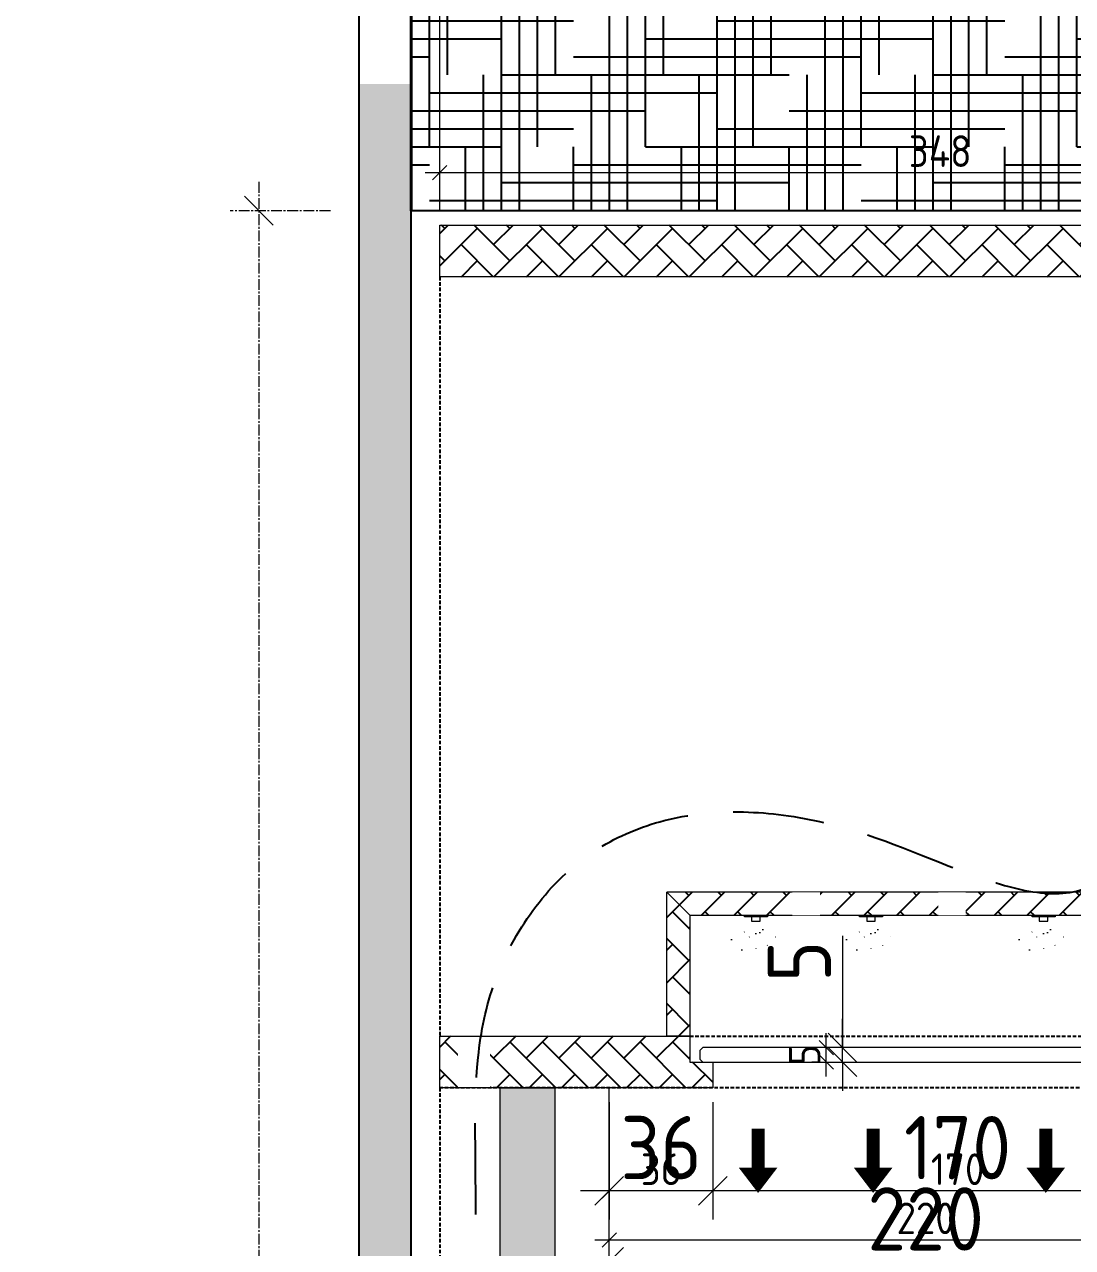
# Model space of a CAD drawing. Header units: millimetres. Extents: x 539949 to 547802, y -525020 to -515511.
# Drawn here: x 545360.7 to 545725.1, y -517524.7 to -517099.5 of the extents above; entities that cross this region are included whole.
import ezdxf

# ---------------------------------------------------------------- set-up
doc = ezdxf.new("R2010")
doc.units = ezdxf.units.MM
doc.header["$LTSCALE"] = 5
doc.header["$MEASUREMENT"] = 0
doc.set_wipeout_variables(frame=1)
doc.header["$PDMODE"] = 35
for name, pattern in [('CENTER2', [1.125, 0.75, -0.125, 0.125, -0.125]), ('DASH2', [0.375, 0.25, -0.125]), ('DOTTED', [1, 0, -1]), ('HIDDEN', [9.525, 6.35, -3.175])]:
    doc.linetypes.add(name, pattern=pattern)
for name, color, linetype, lineweight in [('Acs Light.', 4, 'Continuous', 0), ('LED lights', 1, 'Continuous', 0), ('MDF', 41, 'Continuous', 0)]:
    doc.layers.add(name, color=color, linetype=linetype, lineweight=lineweight)
for name, color, linetype in [('DIM-10', 1, 'Continuous'), ('DIM-5', 1, 'Continuous'), ('EL_LIGHTING', 2, 'Continuous'), ('Electrical', 10, 'Continuous'), ('HATCH', 8, 'Continuous')]:
    doc.layers.add(name, color=color, linetype=linetype)
doc.layers.add('LED 4600K', color=41, linetype='Continuous', true_color=0xebd690)
doc.styles.add('ISOCP', font='isocp.shx')
doc.dimstyles.new('DL - 10', dxfattribs={"dimscale": 10, "dimtxt": 2.2, "dimasz": 1, "dimexe": 1, "dimexo": 1, "dimgap": 0.4, "dimtad": 1, "dimdec": 0, "dimdsep": 46, "dimtxsty": 'ISOCP', "dimblk": 'OBLIQUE', "dimcen": 0.5, "dimdle": 1, "dimclrd": 256, "dimclre": 256, "dimclrt": 2, "dimadec": 0, "dimazin": 2, "dimtfac": 1, "dimtdec": 0, "dimtix": 1, "dimtmove": 1, "dimatfit": 3, "dimldrblk": 'OPEN90', "dimfxl": 1, "dimlwd": 9, "dimlwe": 9, "dimarcsym": 0})
doc.dimstyles.new('DL - 5', dxfattribs={"dimscale": 5, "dimtxt": 2.2, "dimasz": 1, "dimexe": 1, "dimexo": 1, "dimgap": 0.4, "dimtad": 1, "dimdec": 0, "dimdsep": 46, "dimtxsty": 'ISOCP', "dimblk": 'OBLIQUE', "dimcen": 0.5, "dimdle": 1, "dimclrd": 256, "dimclre": 256, "dimclrt": 2, "dimadec": 0, "dimazin": 2, "dimtfac": 1, "dimtdec": 0, "dimtix": 1, "dimtmove": 1, "dimatfit": 3, "dimfxl": 1, "dimlwd": 9, "dimlwe": 9, "dimarcsym": 0})
pattern_1 = [(135, (12648.1695, 313), (-11.3137085, 7e-16), [24, -8]), (225, (12642.5126, 318.657), (-11.3137085, 2e-15), [24, -8])]

# ---------------------------------------------------------------- blocks, each defined once
blk = doc.blocks.new('_OBLIQUE')
at = {"color": 0, "linetype": 'ByBlock', "lineweight": -2}
blk.add_line((-0.5, -0.5), (0.5, 0.5), dxfattribs=at)
blk = doc.blocks.new('*D206')
at = {"layer": 'Defpoints', "color": 0, "transparency": 16777216}
for p in [(545505.11, -517024.15), (545505.11, -517169.23), (545853.11, -517169.23)]:
    blk.add_point(p, dxfattribs=at)
at = {"layer": 'DIM-10', "lineweight": 9, "transparency": 16777216}
for p, q in [((545505.11, -517159.23), (545505.11, -517014.15)), ((545853.11, -517159.23), (545853.11, -517014.15)), ((545863.11, -517024.15), (545495.11, -517024.15))]:
    blk.add_line(p, q, dxfattribs=at)
at = {"layer": 'DIM-10', "lineweight": 9, "transparency": 16777216, "xscale": 10, "yscale": 10, "zscale": 10, "rotation": 180}
blk.add_blockref('_OBLIQUE', (545505.11, -517024.15), dxfattribs=at)
at = {"layer": 'DIM-10', "lineweight": 9, "transparency": 16777216, "xscale": 10, "yscale": 10, "zscale": 10}
blk.add_blockref('_OBLIQUE', (545853.11, -517024.15), dxfattribs=at)
at = {"layer": 'DIM-10', "color": 2, "transparency": 16777216, "insert": (545679.11, -517009.15), "char_height": 22, "attachment_point": 5, "style": 'ISOCP'}
blk.add_mtext('348', dxfattribs=at)
blk = doc.blocks.new('_Open90')
at = {"color": 0, "linetype": 'ByBlock', "lineweight": -2}
for p, q in [((-0.5, 0.5), (0, 0)), ((0, 0), (-1, 0)), ((0, 0), (-0.5, -0.5))]:
    blk.add_line(p, q, dxfattribs=at)
blk = doc.blocks.new('FLECHE')
at = {"layer": 'EL_LIGHTING', "const_width": 5}
blk.add_lwpolyline([(0, 0), (0, -15)], dxfattribs=at)
at = {"layer": 'EL_LIGHTING'}
blk.add_lwpolyline([(0, -15, 15, 0, 0), (0, -24.8, 0, 0, 0)], format="xyseb", dxfattribs=at)
blk = doc.blocks.new('*U198')
at = {"layer": 'EL_LIGHTING', "xscale": 0.9, "yscale": 0.9, "zscale": 0.9, "rotation": 90}
blk.add_blockref('FLECHE', (-11.16, 0), dxfattribs=at)
blk = doc.blocks.new('*U199')
at = {"layer": 'LED 4600K', "color": 0, "linetype": 'ByBlock', "lineweight": -2}
blk.add_blockref('*U198', (0, 0), dxfattribs=at)
blk = doc.blocks.new('*U192')
at = {"layer": 'EL_LIGHTING', "xscale": 0.9, "yscale": 0.9, "zscale": 0.9, "rotation": 90}
blk.add_blockref('FLECHE', (-11.16, 0), dxfattribs=at)
blk = doc.blocks.new('*U193')
at = {"layer": 'LED 4600K', "color": 0, "linetype": 'ByBlock', "lineweight": -2}
blk.add_blockref('*U192', (0, 0), dxfattribs=at)
blk = doc.blocks.new('*U194')
at = {"layer": 'EL_LIGHTING', "xscale": 0.9, "yscale": 0.9, "zscale": 0.9, "rotation": 90}
blk.add_blockref('FLECHE', (-11.16, 0), dxfattribs=at)
blk = doc.blocks.new('*U195')
at = {"layer": 'LED 4600K', "color": 0, "linetype": 'ByBlock', "lineweight": -2}
blk.add_blockref('*U194', (0, 0), dxfattribs=at)
blk = doc.blocks.new('LED')
at = {"layer": 'LED lights', "linetype": 'Continuous', "lineweight": 9}
for p, q in [((-4, 0), (4, 0)), ((-4, -0.5), (-4, 0)), ((4, 0), (4, -0.5)), ((-1.5, -0.5), (-4, -0.5)), ((-1.5, -0.5), (-1.5, -2)), ((1.5, -0.5), (-1.5, -0.5)), ((-1.5, -2), (1.5, -2)), ((1.5, -2), (1.5, -0.5)), ((4, -0.5), (1.5, -0.5))]:
    blk.add_line(p, q, dxfattribs=at)
at = {"layer": 'LED lights', "linetype": 'DOTTED', "lineweight": 5}
for p, q in [((-8.48, -8.39), (-2.43, -4.9)), ((-4.89, -11.98), (-1.4, -5.93)), ((0, -6.31), (0, -13.29)), ((1.4, -5.93), (4.89, -11.98)), ((2.43, -4.9), (8.48, -8.39))]:
    blk.add_line(p, q, dxfattribs=at)
blk = doc.blocks.new('*D270')
at = {"layer": 'Defpoints', "color": 0, "transparency": 16777216}
for p in [(545645.15, -517455.18), (545646.73, -517455.18), (545646.73, -517460.18)]:
    blk.add_point(p, dxfattribs=at)
at = {"layer": 'DIM-10', "lineweight": 9, "transparency": 16777216}
for p, q in [((545645.15, -517416.33), (545645.15, -517455.18)), ((545645.15, -517455.18), (545645.15, -517445.18)), ((545636.73, -517455.18), (545635.15, -517455.18)), ((545645.15, -517460.18), (545645.15, -517455.18)), ((545645.15, -517460.18), (545645.15, -517455.18)), ((545636.73, -517460.18), (545635.15, -517460.18)), ((545645.15, -517460.18), (545645.15, -517470.18))]:
    blk.add_line(p, q, dxfattribs=at)
at = {"layer": 'DIM-10', "lineweight": 9, "transparency": 16777216, "xscale": 10, "yscale": 10, "zscale": 10}
for p, rotation in [((545645.15, -517455.18), 270), ((545645.15, -517460.18), 90)]:
    blk.add_blockref('_OBLIQUE', p, dxfattribs=dict(at, rotation=rotation))
at = {"layer": 'DIM-10', "color": 2, "transparency": 16777216, "insert": (545630.15, -517425.19), "char_height": 22, "attachment_point": 5, "rotation": 90, "style": 'ISOCP'}
blk.add_mtext('5', dxfattribs=at)
blk = doc.blocks.new('*D271')
at = {"layer": 'Defpoints', "color": 0, "transparency": 16777216}
for p in [(545564.06, -517469.18), (545600.06, -517469.18), (545564.06, -517504.95)]:
    blk.add_point(p, dxfattribs=at)
at = {"layer": 'DIM-10', "lineweight": 9, "transparency": 16777216}
for p, q in [((545564.06, -517479.18), (545564.06, -517514.95)), ((545600.06, -517479.18), (545600.06, -517514.95)), ((545610.06, -517504.95), (545554.06, -517504.95))]:
    blk.add_line(p, q, dxfattribs=at)
at = {"layer": 'DIM-10', "lineweight": 9, "transparency": 16777216, "xscale": 10, "yscale": 10, "zscale": 10, "rotation": 180}
blk.add_blockref('_OBLIQUE', (545564.06, -517504.95), dxfattribs=at)
at = {"layer": 'DIM-10', "lineweight": 9, "transparency": 16777216, "xscale": 10, "yscale": 10, "zscale": 10}
blk.add_blockref('_OBLIQUE', (545600.06, -517504.95), dxfattribs=at)
at = {"layer": 'DIM-10', "color": 2, "transparency": 16777216, "insert": (545582.06, -517489.95), "char_height": 22, "attachment_point": 5, "style": 'ISOCP'}
blk.add_mtext('36', dxfattribs=at)
blk = doc.blocks.new('*D272')
at = {"layer": 'Defpoints', "color": 0, "transparency": 16777216}
for p in [(545600.06, -517469.18), (545770.26, -517469.18), (545600.06, -517504.95)]:
    blk.add_point(p, dxfattribs=at)
at = {"layer": 'DIM-10', "lineweight": 9, "transparency": 16777216}
for p, q in [((545600.06, -517479.18), (545600.06, -517514.95)), ((545770.26, -517479.18), (545770.26, -517514.95)), ((545780.26, -517504.95), (545590.06, -517504.95))]:
    blk.add_line(p, q, dxfattribs=at)
at = {"layer": 'DIM-10', "lineweight": 9, "transparency": 16777216, "xscale": 10, "yscale": 10, "zscale": 10, "rotation": 180}
blk.add_blockref('_OBLIQUE', (545600.06, -517504.95), dxfattribs=at)
at = {"layer": 'DIM-10', "lineweight": 9, "transparency": 16777216, "xscale": 10, "yscale": 10, "zscale": 10}
blk.add_blockref('_OBLIQUE', (545770.26, -517504.95), dxfattribs=at)
at = {"layer": 'DIM-10', "color": 2, "transparency": 16777216, "insert": (545685.16, -517489.95), "char_height": 22, "attachment_point": 5, "style": 'ISOCP'}
blk.add_mtext('170', dxfattribs=at)
blk = doc.blocks.new('*D274')
at = {"layer": 'Defpoints', "color": 0, "transparency": 16777216}
for p in [(545564.06, -517527.02), (545784.06, -517529.71), (545784.06, -517569.15)]:
    blk.add_point(p, dxfattribs=at)
at = {"layer": 'DIM-10', "lineweight": 9, "transparency": 16777216}
for p, q in [((545784.06, -517559.15), (545784.06, -517519.71)), ((545554.06, -517529.71), (545794.06, -517529.71)), ((545564.06, -517537.02), (545564.06, -517539.71))]:
    blk.add_line(p, q, dxfattribs=at)
at = {"layer": 'DIM-10', "lineweight": 9, "transparency": 16777216, "xscale": 10, "yscale": 10, "zscale": 10, "rotation": 180}
blk.add_blockref('_OBLIQUE', (545564.06, -517529.71), dxfattribs=at)
at = {"layer": 'DIM-10', "lineweight": 9, "transparency": 16777216, "xscale": 10, "yscale": 10, "zscale": 10}
blk.add_blockref('_OBLIQUE', (545784.06, -517529.71), dxfattribs=at)
at = {"layer": 'DIM-10', "color": 2, "transparency": 16777216, "insert": (545674.06, -517514.71), "char_height": 22, "attachment_point": 5, "style": 'ISOCP'}
blk.add_mtext('220', dxfattribs=at)
blk = doc.blocks.new('*D220')
at = {"layer": 'Defpoints', "color": 0, "transparency": 16777216}
for p in [(545505.11, -517151.03), (545505.11, -517169.23), (545853.11, -517169.23)]:
    blk.add_point(p, dxfattribs=at)
at = {"layer": 'DIM-5', "lineweight": 9, "transparency": 16777216}
for p, q in [((545505.11, -517164.23), (545505.11, -517146.03)), ((545853.11, -517164.23), (545853.11, -517146.03)), ((545858.11, -517151.03), (545500.11, -517151.03))]:
    blk.add_line(p, q, dxfattribs=at)
at = {"layer": 'DIM-5', "lineweight": 9, "transparency": 16777216, "xscale": 5, "yscale": 5, "zscale": 5, "rotation": 180}
blk.add_blockref('_OBLIQUE', (545505.11, -517151.03), dxfattribs=at)
at = {"layer": 'DIM-5', "lineweight": 9, "transparency": 16777216, "xscale": 5, "yscale": 5, "zscale": 5}
blk.add_blockref('_OBLIQUE', (545853.11, -517151.03), dxfattribs=at)
at = {"layer": 'DIM-5', "color": 2, "transparency": 16777216, "insert": (545679.11, -517143.53), "char_height": 11, "attachment_point": 5, "style": 'ISOCP'}
blk.add_mtext('348', dxfattribs=at)
blk = doc.blocks.new('*D229')
at = {"layer": 'Defpoints', "color": 0, "transparency": 16777216}
for p in [(545639.49, -517455.18), (545641.06, -517455.18), (545641.06, -517460.18)]:
    blk.add_point(p, dxfattribs=at)
at = {"layer": 'DIM-5', "lineweight": 9, "transparency": 16777216}
for p, q in [((545639.49, -517465.18), (545639.49, -517450.18)), ((545636.06, -517455.18), (545634.49, -517455.18)), ((545636.06, -517460.18), (545634.49, -517460.18))]:
    blk.add_line(p, q, dxfattribs=at)
at = {"layer": 'DIM-5', "lineweight": 9, "transparency": 16777216, "xscale": 5, "yscale": 5, "zscale": 5}
for p, rotation in [((545639.49, -517455.18), 90), ((545639.49, -517460.18), 270)]:
    blk.add_blockref('_OBLIQUE', p, dxfattribs=dict(at, rotation=rotation))
at = {"layer": 'DIM-5', "color": 2, "transparency": 16777216, "insert": (545631.99, -517457.68), "char_height": 11, "attachment_point": 5, "rotation": 90, "style": 'ISOCP'}
blk.add_mtext('5', dxfattribs=at)
blk = doc.blocks.new('*D230')
at = {"layer": 'Defpoints', "color": 0, "transparency": 16777216}
for p in [(545564.06, -517469.18), (545600.06, -517469.18), (545564.06, -517504.95)]:
    blk.add_point(p, dxfattribs=at)
at = {"layer": 'DIM-5', "lineweight": 9, "transparency": 16777216}
for p, q in [((545564.06, -517474.18), (545564.06, -517509.95)), ((545600.06, -517474.18), (545600.06, -517509.95)), ((545605.06, -517504.95), (545559.06, -517504.95))]:
    blk.add_line(p, q, dxfattribs=at)
at = {"layer": 'DIM-5', "lineweight": 9, "transparency": 16777216, "xscale": 5, "yscale": 5, "zscale": 5, "rotation": 180}
blk.add_blockref('_OBLIQUE', (545564.06, -517504.95), dxfattribs=at)
at = {"layer": 'DIM-5', "lineweight": 9, "transparency": 16777216, "xscale": 5, "yscale": 5, "zscale": 5}
blk.add_blockref('_OBLIQUE', (545600.06, -517504.95), dxfattribs=at)
at = {"layer": 'DIM-5', "color": 2, "transparency": 16777216, "insert": (545582.06, -517497.45), "char_height": 11, "attachment_point": 5, "style": 'ISOCP'}
blk.add_mtext('36', dxfattribs=at)
blk = doc.blocks.new('*D231')
at = {"layer": 'Defpoints', "color": 0, "transparency": 16777216}
for p in [(545600.06, -517469.18), (545770.26, -517469.18), (545600.06, -517504.95)]:
    blk.add_point(p, dxfattribs=at)
at = {"layer": 'DIM-5', "lineweight": 9, "transparency": 16777216}
for p, q in [((545600.06, -517474.18), (545600.06, -517509.95)), ((545770.26, -517474.18), (545770.26, -517509.95)), ((545775.26, -517504.95), (545595.06, -517504.95))]:
    blk.add_line(p, q, dxfattribs=at)
at = {"layer": 'DIM-5', "lineweight": 9, "transparency": 16777216, "xscale": 5, "yscale": 5, "zscale": 5, "rotation": 180}
blk.add_blockref('_OBLIQUE', (545600.06, -517504.95), dxfattribs=at)
at = {"layer": 'DIM-5', "lineweight": 9, "transparency": 16777216, "xscale": 5, "yscale": 5, "zscale": 5}
blk.add_blockref('_OBLIQUE', (545770.26, -517504.95), dxfattribs=at)
at = {"layer": 'DIM-5', "color": 2, "transparency": 16777216, "insert": (545685.16, -517497.45), "char_height": 11, "attachment_point": 5, "style": 'ISOCP'}
blk.add_mtext('170', dxfattribs=at)
blk = doc.blocks.new('*D233')
at = {"layer": 'Defpoints', "color": 0, "transparency": 16777216}
for p in [(545784.06, -517522.01), (545564.06, -517527.02), (545784.06, -517527.02)]:
    blk.add_point(p, dxfattribs=at)
at = {"layer": 'DIM-5', "lineweight": 9, "transparency": 16777216}
for p, q in [((545564.06, -517522.02), (545564.06, -517517.01)), ((545784.06, -517522.02), (545784.06, -517517.01)), ((545559.06, -517522.01), (545789.06, -517522.01))]:
    blk.add_line(p, q, dxfattribs=at)
at = {"layer": 'DIM-5', "lineweight": 9, "transparency": 16777216, "xscale": 5, "yscale": 5, "zscale": 5, "rotation": 180}
blk.add_blockref('_OBLIQUE', (545564.06, -517522.01), dxfattribs=at)
at = {"layer": 'DIM-5', "lineweight": 9, "transparency": 16777216, "xscale": 5, "yscale": 5, "zscale": 5}
blk.add_blockref('_OBLIQUE', (545784.06, -517522.01), dxfattribs=at)
at = {"layer": 'DIM-5', "color": 2, "transparency": 16777216, "insert": (545674.06, -517514.51), "char_height": 11, "attachment_point": 5, "style": 'ISOCP'}
blk.add_mtext('220', dxfattribs=at)
blk = doc.blocks.new('*D340')
at = {"layer": 'Defpoints', "color": 0, "linetype": 'CENTER2', "transparency": 16777216}
for p in [(545477.11, -517164.23), (545442.23, -519882.23), (545505.11, -519882.23)]:
    blk.add_point(p, dxfattribs=at)
at = {"layer": 'DIM-10', "linetype": 'CENTER2', "lineweight": 9, "transparency": 16777216}
for p, q in [((545442.23, -517154.23), (545442.23, -519892.23)), ((545467.11, -517164.23), (545432.23, -517164.23)), ((545495.11, -519882.23), (545432.23, -519882.23))]:
    blk.add_line(p, q, dxfattribs=at)
at = {"layer": 'DIM-10', "linetype": 'CENTER2', "lineweight": 9, "transparency": 16777216, "xscale": 10, "yscale": 10, "zscale": 10}
for p, rotation in [((545442.23, -517164.23), 90), ((545442.23, -519882.23), 270)]:
    blk.add_blockref('_OBLIQUE', p, dxfattribs=dict(at, rotation=rotation))
at = {"layer": 'DIM-10', "color": 2, "linetype": 'CENTER2', "transparency": 16777216, "insert": (545411.93, -518600.2), "char_height": 22, "attachment_point": 5, "rotation": 90, "style": 'ISOCP'}
blk.add_mtext('{\\C24;2718 SITE DIM}', dxfattribs=at)

msp = doc.modelspace()

# ---------------------------------------------------------------- hatches: boundary and pattern name
at = {"true_color": 0x636466}
h = msp.add_hatch(dxfattribs=at)
h.set_pattern_fill('HOUND', color=251, scale=100)
h.set_pattern_definition([(0, (-30, -97.969), (25, 6.25), [100, -50]), (90, (-30, -97.969), (-6.25, -25), [100, -50])])
h.paths.add_polyline_path([(545477.11, -517120.2), (545495.11, -517120.2), (545495.11, -519980.2), (545477.11, -519980.2)])
at = {"layer": 'DIM-10', "true_color": 0x636466}
h = msp.add_hatch(dxfattribs=at)
h.set_pattern_fill('HOUND', color=251, scale=100)
h.set_pattern_definition([(0, (1576.604, -42), (25, 6.25), [100, -50]), (90, (1576.604, -42), (-6.25, -25), [100, -50])])
h.paths.add_polyline_path([(545495.11, -517064.23), (545875.11, -517064.23), (545875.11, -517164.23), (545495.11, -517164.23)])
at = {"layer": 'HATCH'}
h = msp.add_hatch(dxfattribs=at)
h.set_pattern_fill('AR-HBONE', color=256, scale=2)
h.set_pattern_definition([(45, (12648.1695, 313), (0, 11.3137085), [24, -8]), (135, (12653.826, 318.657), (9e-16, 11.3137085), [24, -8])])
h.paths.add_polyline_path([(545853.11, -517187.23), (545505.11, -517187.23), (545505.11, -517169.23), (545853.11, -517169.23)])
h = msp.add_hatch(dxfattribs=at)
h.set_pattern_fill('AR-HBONE', color=256, scale=2, angle=90)
h.set_pattern_definition(pattern_1)
h.paths.add_polyline_path([(545584.06, -517401.18), (545592.06, -517409.18), (545592.06, -517451.18), (545584.06, -517451.18)])
h = msp.add_hatch(dxfattribs=at)
h.set_pattern_fill('AR-HBONE', color=256, scale=2, angle=90)
h.set_pattern_definition(pattern_1)
h.paths.add_polyline_path([(545786.26, -517401.18), (545584.06, -517401.18), (545592.06, -517409.18), (545778.26, -517409.18)])
h = msp.add_hatch(dxfattribs=at)
h.set_pattern_fill('AR-HBONE', color=256, scale=2, angle=90)
h.set_pattern_definition(pattern_1)
h.paths.add_polyline_path([(545505.11, -517451.18), (545592.06, -517451.18), (545592.06, -517460.18), (545600.06, -517460.18), (545600.06, -517469.18), (545505.11, -517469.18)])
h = msp.add_hatch(dxfattribs=at)
h.set_pattern_fill('AR-HBONE', color=256, scale=2, angle=90)
h.set_pattern_definition([(135, (28536.1575, -1047387.478), (-11.3137085, 7e-16), [24, -8]), (225, (28530.501, -1047381.821), (-11.3137085, 2e-15), [24, -8])])
h.paths.add_polyline_path([(545526.17, -519891.01), (545526.17, -517469.18), (545545.11, -517469.18), (545545.11, -519891.01)])

# ---------------------------------------------------------------- linework, layer by layer
at = {"color": 251, "true_color": 0x636466}
msp.add_lwpolyline([(545477.11, -517064.23), (545495.11, -517064.23), (545495.11, -519882.23), (545477.11, -519882.23)], close=True, dxfattribs=at)
at = {"layer": 'Acs Light.'}
msp.add_lwpolyline([(545774.76, -517459.18), (545774.76, -517456.18), (545773.76, -517455.18), (545596.56, -517455.18), (545595.56, -517456.18), (545595.56, -517459.18), (545596.56, -517460.18), (545773.76, -517460.18)], close=True, dxfattribs=at)
at = {"layer": 'DIM-10', "color": 251, "true_color": 0x636466}
msp.add_lwpolyline([(545495.11, -517064.23), (545875.11, -517064.23), (545875.11, -517164.23), (545495.11, -517164.23)], close=True, dxfattribs=at)
at = {"layer": 'HATCH', "linetype": 'DASH2'}
for p, q in [((545505.11, -517187.23), (545505.11, -517451.18)), ((545592.06, -517451.18), (545778.26, -517451.18))]:
    msp.add_line(p, q, dxfattribs=at)
msp.add_lwpolyline([(545505.11, -517469.18), (545505.11, -519782.32), (545545.12, -519782.32), (545545.12, -519782.32), (545545.11, -519780.32), (545875.11, -519780.32), (545875.11, -517471.18), (545853.11, -517471.18), (545853.11, -517469.18), (545505.11, -517469.18)], dxfattribs=at)
at = {"layer": 'MDF'}
for points in [[(545853.11, -517187.23), (545505.11, -517187.23), (545505.11, -517169.23), (545853.11, -517169.23)], [(545786.26, -517401.18), (545584.06, -517401.18), (545592.06, -517409.18), (545778.26, -517409.18)], [(545526.17, -519858.23), (545526.17, -517469.18), (545545.11, -517469.18), (545545.11, -519858.23)], [(545564.06, -519532.29), (545564.06, -517469.18), (545545.11, -517469.18), (545545.11, -519532.29)]]:
    msp.add_lwpolyline(points, close=True, dxfattribs=at)
msp.add_lwpolyline([(545584.06, -517401.18), (545592.06, -517409.18), (545592.06, -517451.18), (545584.06, -517451.18), (545584.06, -517401.18)], dxfattribs=at)

# ---------------------------------------------------------------- block references
at = {"layer": 'LED 4600K', "extrusion": (0, 0, -1), "zscale": -1, "rotation": 270}
for name, p in [('*U199', (-545615.8, -517494.53)), ('*U193', (-545655.8, -517494.53)), ('*U195', (-545715.8, -517494.53))]:
    msp.add_blockref(name, p, dxfattribs=at)
at = {"layer": 'LED lights'}
for p in [(545615.05, -517409.18), (545655.05, -517409.18), (545715.05, -517409.18)]:
    msp.add_blockref('LED', p, dxfattribs=at)

# ---------------------------------------------------------------- dimensions: what is measured, and where the dimension line sits
at = {"layer": 'DIM-10'}
for base, p1, p2, picture, middle in [((545505.11, -517024.15), (545853.11, -517169.23), (545505.11, -517169.23), '*D206', (545679.11, -517009.15)), ((545564.06, -517504.95), (545600.06, -517469.18), (545564.06, -517469.18), '*D271', (545582.06, -517489.95)), ((545600.06, -517504.95), (545770.26, -517469.18), (545600.06, -517469.18), '*D272', (545685.16, -517489.95)), ((545784.06, -517529.71), (545564.06, -517527.02), (545784.06, -517569.15), '*D274', (545674.06, -517514.71))]:
    dim = msp.add_linear_dim(base=base, p1=p1, p2=p2, dimstyle='DL - 10', dxfattribs=at)
    dim.commit()
    dim.dimension.update_dxf_attribs({"geometry": picture, "text_midpoint": middle})
at = {"layer": 'DIM-10', "linetype": 'CENTER2'}
dim = msp.add_linear_dim(base=(545442.23, -519882.23), p1=(545477.11, -517164.23), p2=(545505.11, -519882.23), angle=90, text='{\\C24;<> SITE DIM}', dimstyle='DL - 10', dxfattribs=at)
dim.commit()
dim.dimension.update_dxf_attribs({"geometry": '*D340', "text_midpoint": (545427.08, -518600.2), "dimtype": 128})
at = {"layer": 'DIM-10'}
dim = msp.add_linear_dim(base=(545645.15, -517455.18), p1=(545646.73, -517460.18), p2=(545646.73, -517455.18), angle=90, dimstyle='DL - 10', dxfattribs=at)
dim.commit()
dim.dimension.update_dxf_attribs({"geometry": '*D270', "text_midpoint": (545645.46, -517425.19), "dimtype": 128})
at = {"layer": 'DIM-5'}
for base, p1, p2, picture, middle in [((545505.11, -517151.03), (545853.11, -517169.23), (545505.11, -517169.23), '*D220', (545679.11, -517143.53)), ((545564.06, -517504.95), (545600.06, -517469.18), (545564.06, -517469.18), '*D230', (545582.06, -517497.45)), ((545600.06, -517504.95), (545770.26, -517469.18), (545600.06, -517469.18), '*D231', (545685.16, -517497.45)), ((545784.06, -517522.01), (545564.06, -517527.02), (545784.06, -517527.02), '*D233', (545674.06, -517514.51))]:
    dim = msp.add_linear_dim(base=base, p1=p1, p2=p2, dimstyle='DL - 5', dxfattribs=at)
    dim.commit()
    dim.dimension.update_dxf_attribs({"geometry": picture, "text_midpoint": middle})
dim = msp.add_linear_dim(base=(545639.49, -517455.18), p1=(545641.06, -517460.18), p2=(545641.06, -517455.18), angle=90, dimstyle='DL - 5', dxfattribs=at)
dim.commit()
dim.dimension.update_dxf_attribs({"geometry": '*D229', "text_midpoint": (545639.49, -517457.68), "dimtype": 128})

# ---------------------------------------------------------------- next in the draw order: wipeouts: each hides what was drawn before it
msp.add_wipeout([(545511.47, -517451.18), (545511.47, -517469.18), (545522.55, -517469.18), (545522.55, -517451.18)]).dxf.layer = 'MDF'

# ---------------------------------------------------------------- next in the draw order: linework, layer by layer
at = {"layer": 'Electrical', "linetype": 'HIDDEN'}
msp.add_open_spline([(545668.91, -519866.5), (545668.61, -519856.07), (545666.73, -519791.41), (545562.84, -519874.83), (545498.96, -519836.74), (545536.58, -519753.57), (545500.71, -519654.19), (545526.17, -519507.01), (545508.66, -519323.67), (545523.21, -519127.63), (545512.08, -518860), (545515.91, -518488.27), (545517.83, -518008.37), (545519.04, -517642.51), (545517.01, -517437.7), (545557.41, -517372.06), (545645.9, -517365.91), (545727.62, -517418.04), (545751.32, -517372.85), (545786.61, -517398.1), (545781.72, -517374.85), (545779.76, -517365.5)], degree=3, knots=[0, 0, 0, 0, 27.673725, 171.672017, 173.363773, 249.290336, 360.714741, 507.151842, 677.289443, 915.861292, 1093.608435, 1480.810743, 2031.114791, 2530.967487, 2584.884151, 2639.653698, 2742.399725, 2830.125302, 2842.948607, 2874.212144, 2895.233262, 2895.233262, 2895.233262, 2895.233262], dxfattribs=at)
at = {"layer": 'MDF'}
msp.add_lwpolyline([(545505.11, -517451.18), (545592.06, -517451.18), (545592.06, -517460.18), (545600.06, -517460.18), (545600.06, -517469.18), (545505.11, -517469.18), (545505.11, -517451.18)], dxfattribs=at)

# ---------------------------------------------------------------- next in the draw order: wipeouts: each hides what was drawn before it
for points in [[(545627.75, -517401.18), (545627.75, -517409.18), (545637.27, -517409.18), (545637.27, -517401.18)], [(545678.45, -517401.18), (545678.45, -517409.18), (545687.97, -517409.18), (545687.97, -517401.18)]]:
    msp.add_wipeout(points).dxf.layer = 'MDF'

doc.saveas('drawing.dxf')
